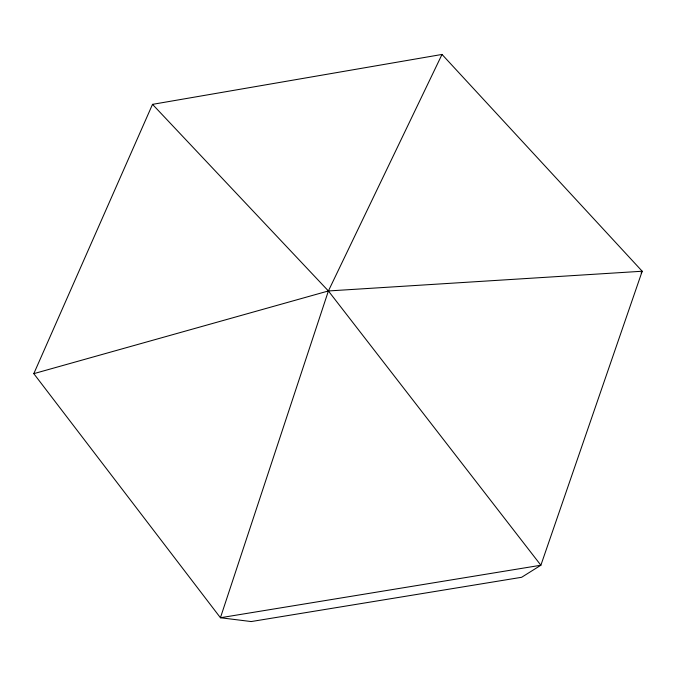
<?xml version="1.0" encoding="UTF-8"?>
<svg xmlns="http://www.w3.org/2000/svg" width="676" height="676" viewBox="0 0 676 676"><rect width="100%" height="100%" fill="white"/><g stroke="black" fill="none" stroke-linecap="round" stroke-linejoin="round"><path stroke-width="1.01" d="M33.8 373.651L152.514 104.358L442.019 54.443L642.2 271.237L540.876 565.237L521.635 577.287L251.202 621.557L220.427 617.737L33.8 373.651L328.401 290.959L642.2 271.237L641.11 273.028M442.019 54.443L328.401 290.959L220.427 617.737L540.876 565.237L328.401 290.959L152.514 104.358"/></g></svg>
